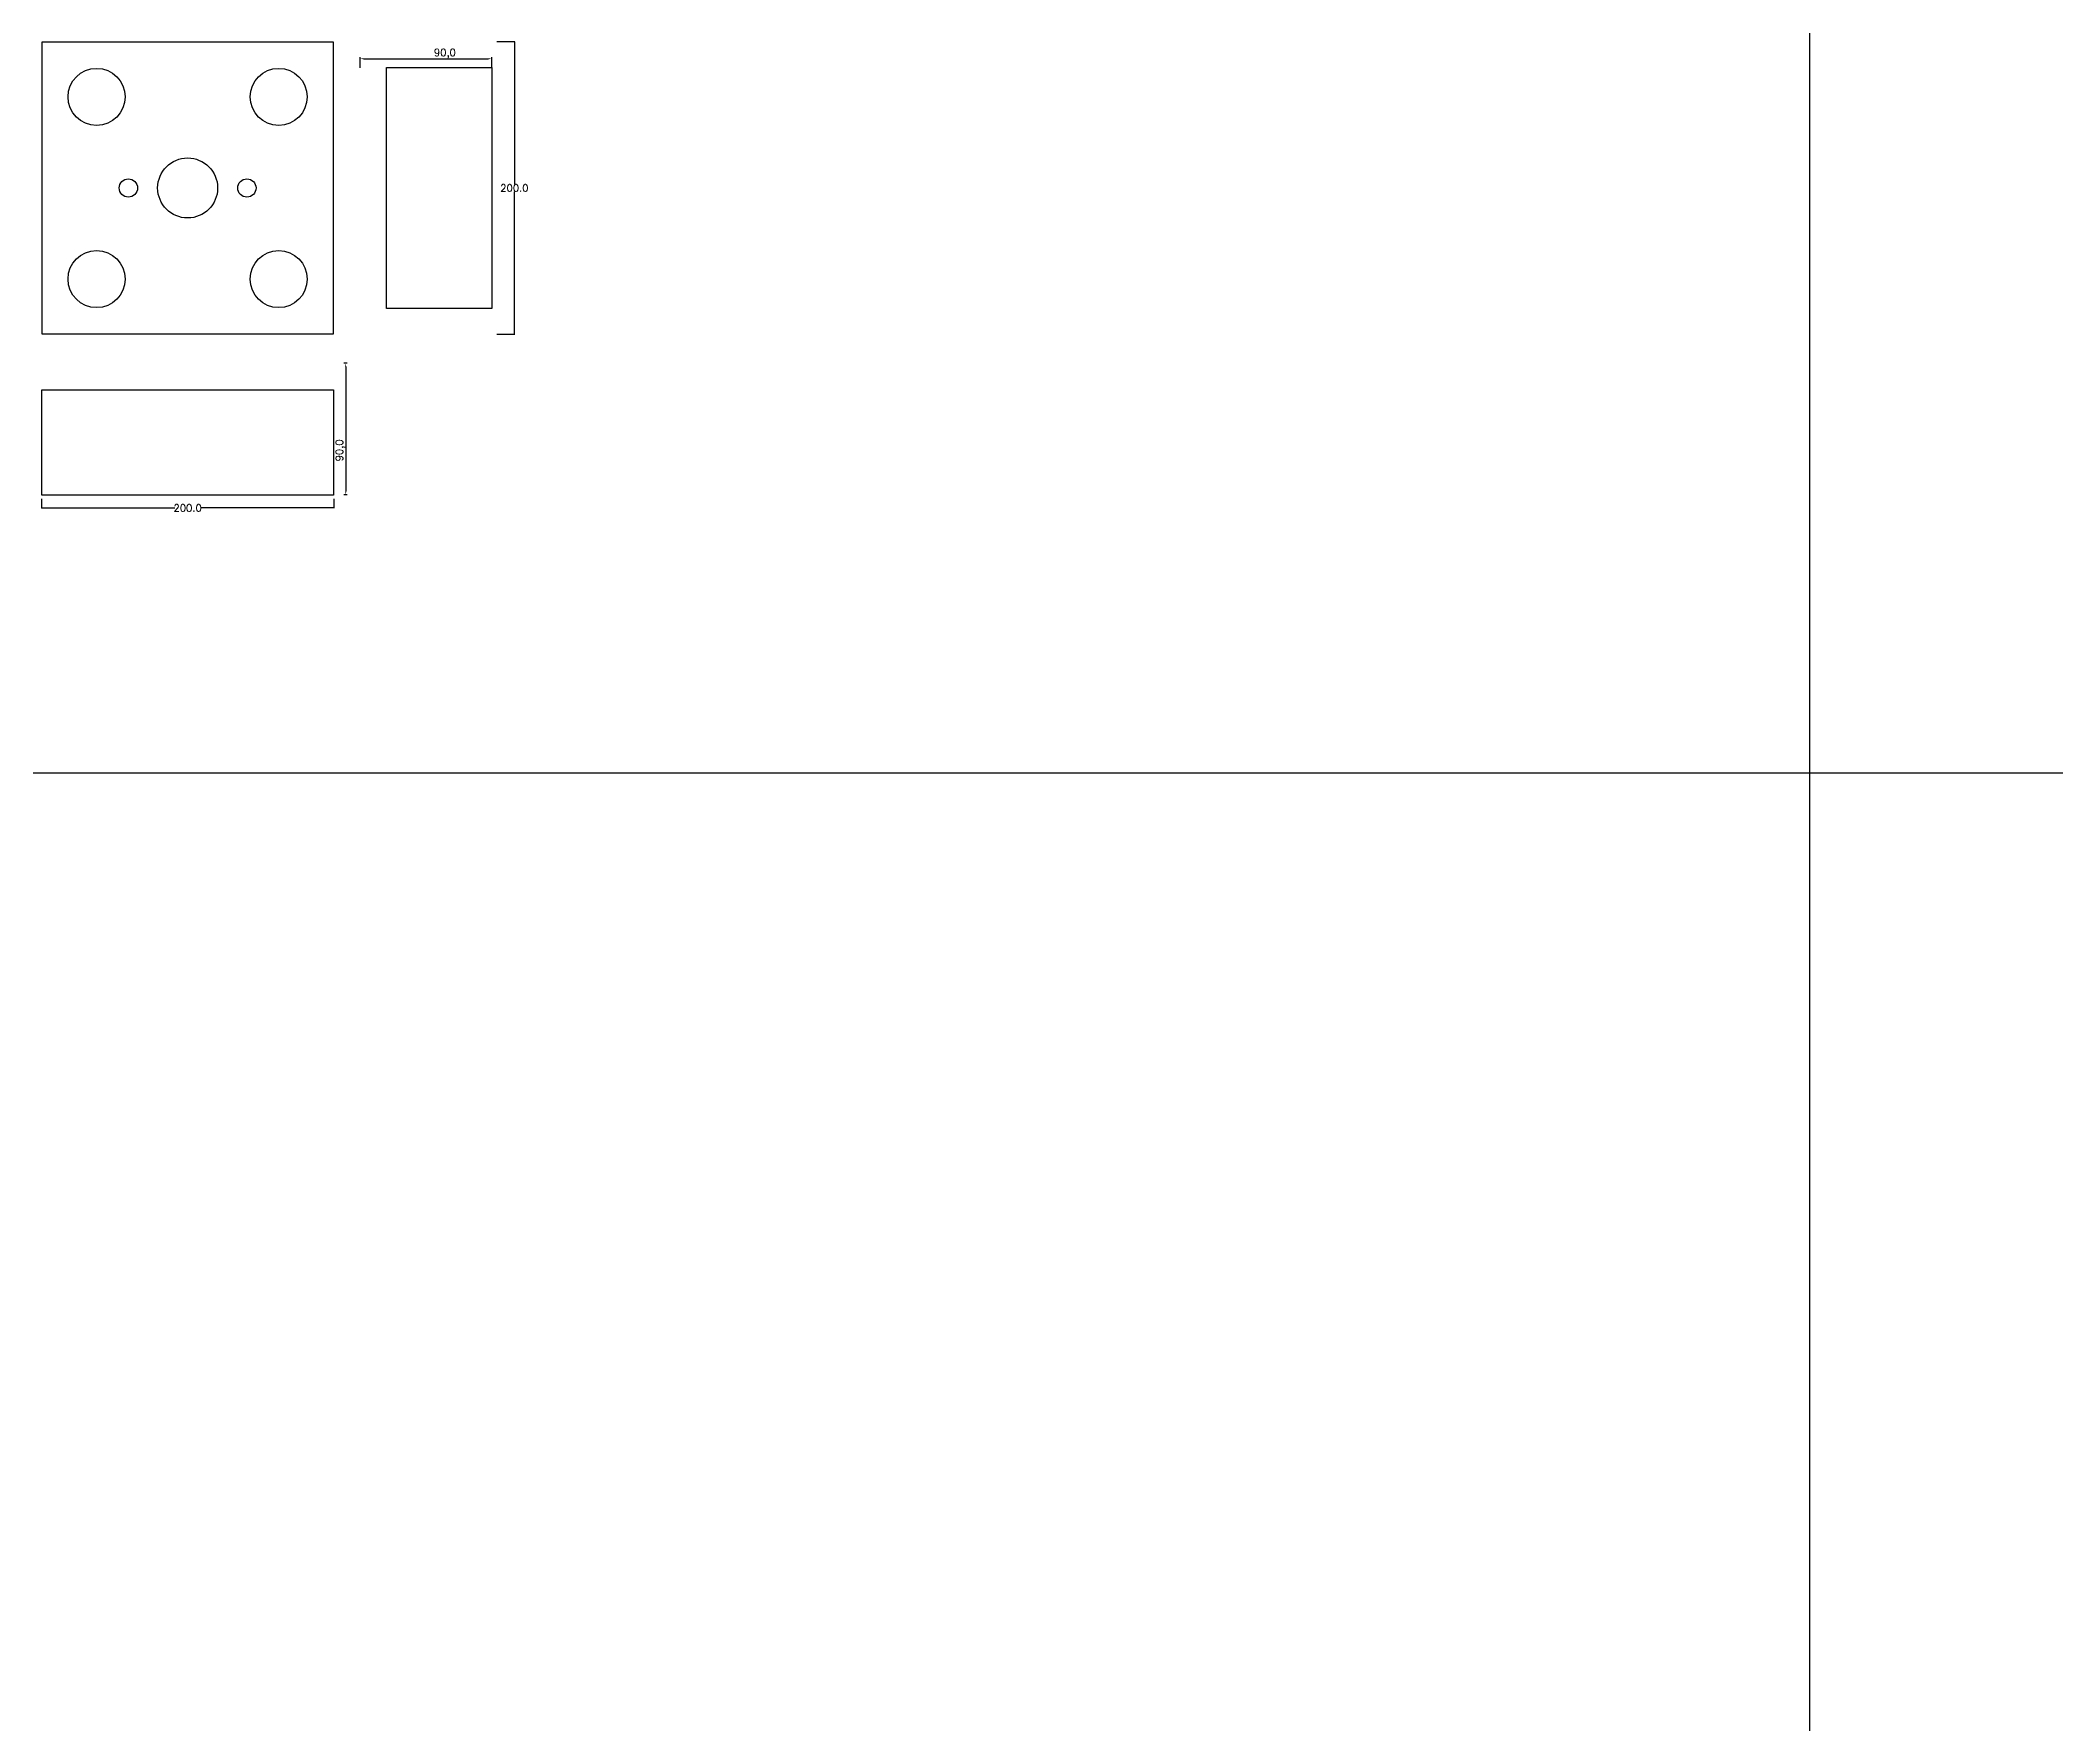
# Model space of a CAD drawing. Header units: millimetres. Extents: x 37110 to 56310, y -3510 to 5490.
# Drawn here: x 42300 to 43678, y -2360 to -1209 of the extents above; entities that cross this region are included whole.
import ezdxf

# ---------------------------------------------------------------- set-up
doc = ezdxf.new("R2010")
doc.units = ezdxf.units.MM
for name, color, linetype in [('볼트 구멍', 7, 'Continuous'), ('치구', 7, 'Continuous'), ('치수', 7, 'Continuous')]:
    doc.layers.add(name, color=color, linetype=linetype)
doc.styles.get("Standard").update_dxf_attribs({"font": 'txt.shx', "bigfont": 'whgtxt.shx'})
doc.dimstyles.new('ISO-25', dxfattribs={"dimtxt": 2.5, "dimasz": 2.5, "dimexe": 1.25, "dimexo": 0.625, "dimtad": 1, "dimtxsty": 'Standard', "dimcen": 2.5, "dimadec": 0, "dimazin": 0, "dimtfac": 1, "dimtmove": 0, "dimatfit": 3, "dimfxl": 0, "dimarcsym": 0})
doc.dimstyles.get("Standard").update_dxf_attribs({"dimtxt": 7, "dimasz": 0.18, "dimexe": 0.18, "dimexo": 0.0625, "dimgap": 0.09, "dimtad": 0, "dimtih": 1, "dimtoh": 1, "dimdec": 1, "dimzin": 0, "dimdsep": 46, "dimtxsty": 'Standard', "dimcen": 0.09, "dimadec": 0, "dimazin": 0, "dimtfac": 1, "dimtdec": 1, "dimtofl": 0, "dimtmove": 0, "dimatfit": 3, "dimfxl": 0, "dimtolj": 1, "dimtzin": 0, "dimarcsym": 0})

# ---------------------------------------------------------------- blocks, each defined once
blk = doc.blocks.new('*D2104')
at = {"layer": 'Defpoints', "color": 0, "linetype": 'Continuous'}
for p in [(42612.4, -1210), (42612.4, -1410), (42624.5, -1410)]:
    blk.add_point(p, dxfattribs=at)
at = {"layer": '치수', "color": 0, "linetype": 'Continuous', "lineweight": -2}
for p, q in [((42612.5, -1210), (42624.7, -1210)), ((42624.5, -1210.2), (42624.5, -1307.4)), ((42624.5, -1409.8), (42624.5, -1312.6)), ((42612.5, -1410), (42624.7, -1410))]:
    blk.add_line(p, q, dxfattribs=at)
at = {"layer": '치수', "color": 0, "linetype": 'Continuous'}
for points in [[(42624.5, -1210.2), (42624.5, -1210.2), (42624.5, -1210)], [(42624.5, -1409.8), (42624.5, -1409.8), (42624.5, -1410)]]:
    blk.add_solid(points, dxfattribs=at)
at = {"layer": '치수', "color": 0, "linetype": 'Continuous', "insert": (42624.5, -1310), "char_height": 5, "attachment_point": 5}
blk.add_mtext('\\A1;200.0', dxfattribs=at)
blk = doc.blocks.new('*D2110')
at = {"layer": 'Defpoints', "color": 0, "linetype": 'Continuous'}
for p in [(42301.1, -1522.3), (42501.1, -1522.3), (42501.1, -1528.7)]:
    blk.add_point(p, dxfattribs=at)
at = {"layer": '치수', "color": 0, "linetype": 'Continuous', "lineweight": -2}
for p, q in [((42301.1, -1522.4), (42301.1, -1528.9)), ((42301.3, -1528.7), (42392.3, -1528.7)), ((42500.9, -1528.7), (42410, -1528.7)), ((42501.1, -1522.4), (42501.1, -1528.9))]:
    blk.add_line(p, q, dxfattribs=at)
at = {"layer": '치수', "color": 0, "linetype": 'Continuous'}
for points in [[(42301.3, -1528.7), (42301.3, -1528.7), (42301.1, -1528.7)], [(42500.9, -1528.7), (42500.9, -1528.7), (42501.1, -1528.7)]]:
    blk.add_solid(points, dxfattribs=at)
at = {"layer": '치수', "color": 0, "linetype": 'Continuous', "insert": (42401.1, -1528.7), "char_height": 5, "attachment_point": 5}
blk.add_mtext('\\A1;200.0', dxfattribs=at)
blk = doc.blocks.new('*D2111')
at = {"layer": 'Defpoints', "color": 0}
for p in [(42510.8, -1429.8), (42509.2, -1519.8), (42510.8, -1519.8)]:
    blk.add_point(p, dxfattribs=at)
at = {"layer": '치수', "color": 0, "lineweight": -2}
for p, q in [((42510.2, -1429.8), (42507.9, -1429.8)), ((42509.2, -1432.3), (42509.2, -1517.3)), ((42510.2, -1519.8), (42507.9, -1519.8))]:
    blk.add_line(p, q, dxfattribs=at)
at = {"layer": '치수', "color": 0}
for points in [[(42508.8, -1432.3), (42509.6, -1432.3), (42509.2, -1429.8)], [(42508.8, -1517.3), (42509.6, -1517.3), (42509.2, -1519.8)]]:
    blk.add_solid(points, dxfattribs=at)
at = {"layer": '치수', "color": 0, "insert": (42505.6, -1489.3), "char_height": 5, "attachment_point": 5, "rotation": 90}
blk.add_mtext('90,0', dxfattribs=at)
blk = doc.blocks.new('*D2136')
at = {"layer": 'Defpoints', "color": 0}
for p in [(42609, -1221.7), (42519, -1228.5), (42609, -1228.5)]:
    blk.add_point(p, dxfattribs=at)
at = {"layer": '치수', "color": 0, "lineweight": -2}
for p, q in [((42519, -1227.9), (42519, -1220.5)), ((42521.5, -1221.7), (42606.5, -1221.7)), ((42609, -1227.9), (42609, -1220.5))]:
    blk.add_line(p, q, dxfattribs=at)
at = {"layer": '치수', "color": 0}
for points in [[(42521.5, -1221.3), (42521.5, -1222.1), (42519, -1221.7)], [(42606.5, -1221.3), (42606.5, -1222.1), (42609, -1221.7)]]:
    blk.add_solid(points, dxfattribs=at)
at = {"layer": '치수', "color": 0, "insert": (42577, -1218.2), "char_height": 5, "attachment_point": 5}
blk.add_mtext('90,0', dxfattribs=at)

msp = doc.modelspace()

# ---------------------------------------------------------------- linework, layer by layer
at = {"color": 6}
for p, q in [((43510, 5490), (43510, -3510)), ((56310, -1710), (37110, -1710))]:
    msp.add_line(p, q, dxfattribs=at)
at = {"layer": '볼트 구멍', "color": 3}
for centre, radius in [((42401.114, -1310), 20.5), ((42360.614, -1310), 6.25), ((42441.614, -1310), 6.25)]:
    msp.add_circle(centre, radius, dxfattribs=at)
at = {"layer": '치구'}
for points in [[(42301.364, -1409.75), (42500.864, -1409.75), (42500.864, -1210.25), (42301.364, -1210.25)], [(42537.114, -1227.65), (42609.114, -1227.65), (42609.114, -1392.35), (42537.114, -1392.35)], [(42301.364, -1447.969), (42500.864, -1447.969), (42500.864, -1519.969), (42301.364, -1519.969)]]:
    msp.add_lwpolyline(points, close=True, dxfattribs=at)
for centre in [(42338.864, -1247.75), (42463.364, -1247.75), (42338.864, -1372.25), (42463.364, -1372.25)]:
    msp.add_circle(centre, 19.5, dxfattribs=at)

# ---------------------------------------------------------------- dimensions: what is measured, and where the dimension line sits
at = {"layer": '치수', "color": 4, "linetype": 'Continuous'}
dim = msp.add_linear_dim(base=(42624.481, -1410), p1=(42612.412, -1210), p2=(42612.412, -1410), angle=90, dimstyle='Standard', override={"dimtxt": 5}, dxfattribs=at)
dim.commit()
dim.dimension.update_dxf_attribs({"geometry": '*D2104', "text_midpoint": (42624.481, -1310)})
at = {"layer": '치수', "color": 4}
dim = msp.add_linear_dim(base=(42608.964, -1221.723), p1=(42518.964, -1228.5), p2=(42608.964, -1228.5), dimstyle='ISO-25', override={"dimtxt": 5, "dimdec": 1, "dimzin": 0, "dimtdec": 1}, dxfattribs=at)
dim.commit()
dim.dimension.update_dxf_attribs({"geometry": '*D2136', "text_midpoint": (42576.964, -1221.723), "dimtype": 160})
dim = msp.add_linear_dim(base=(42509.181, -1519.819), p1=(42510.793, -1429.819), p2=(42510.793, -1519.819), angle=270, dimstyle='ISO-25', override={"dimtxt": 5, "dimdec": 1, "dimzin": 0, "dimtdec": 1}, dxfattribs=at)
dim.commit()
dim.dimension.update_dxf_attribs({"geometry": '*D2111', "text_midpoint": (42509.181, -1489.319), "dimtype": 160})
at = {"layer": '치수', "color": 4, "linetype": 'Continuous'}
dim = msp.add_linear_dim(base=(42501.114, -1528.691), p1=(42301.114, -1522.294), p2=(42501.114, -1522.294), dimstyle='Standard', override={"dimtxt": 5}, dxfattribs=at)
dim.commit()
dim.dimension.update_dxf_attribs({"geometry": '*D2110', "text_midpoint": (42401.114, -1528.691), "dimtype": 160})

doc.saveas('drawing.dxf')
